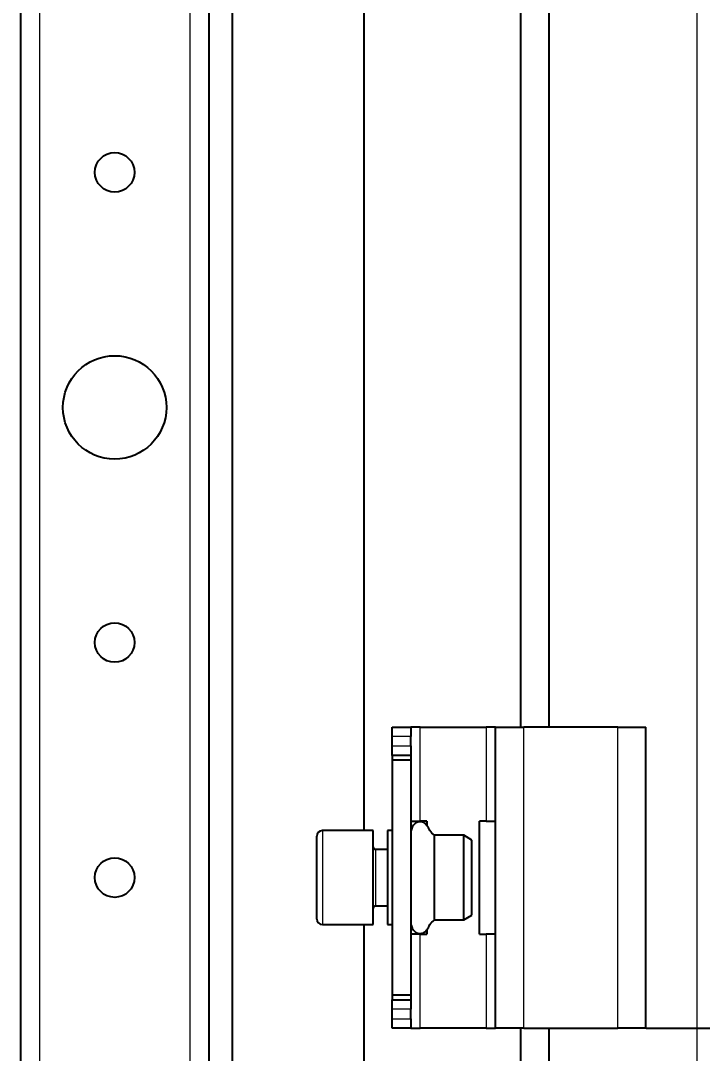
# Model space of a CAD drawing. Header units: millimetres. Extents: x -165 to 1228, y -811 to 1017.
# Drawn here: x 1037.6 to 1110.1, y -579.5 to -469.7 of the extents above; entities that cross this region are included whole.
import ezdxf

# ---------------------------------------------------------------- set-up
doc = ezdxf.new("R2010")
doc.units = ezdxf.units.MM
doc.layers.add('FORMAT', color=7, linetype='Continuous')
doc.styles.add('SLDTEXTSTYLE0', font='TXT', dxfattribs={"width": 0.75})
doc.dimstyles.new('SLDDIMSTYLE0', dxfattribs={"dimtxt": 20, "dimasz": 10, "dimexe": 0, "dimexo": 0.0625, "dimgap": 5, "dimtad": 2, "dimdec": 1, "dimrnd": 1e-09, "dimzin": 12, "dimdsep": 46, "dimtxsty": 'SLDTEXTSTYLE0', "dimsah": 1, "dimcen": 0.09, "dimadec": 0, "dimazin": 3, "dimtfac": 1, "dimtofl": 0, "dimtmove": 0, "dimatfit": 3, "dimfxl": 0, "dimfrac": 2, "dimtolj": 1, "dimtzin": 12, "dimarcsym": 0})

# ---------------------------------------------------------------- blocks, each defined once
blk = doc.blocks.new('_D_5')
at = {"layer": 'FORMAT'}
for p, q in [((1104.07, 755.14), (1227.07, 755.14)), ((1226.07, 755.14), (1226.07, -576.86)), ((1104.07, -576.86), (1227.07, -576.86))]:
    blk.add_line(p, q, dxfattribs=at)
for points in [[(1226.07, 755.14), (1224.53, 745.14), (1227.6, 745.14)], [(1226.07, -576.86), (1227.6, -566.86), (1224.53, -566.86)]]:
    blk.add_solid(points, dxfattribs=at)
at = {"layer": 'FORMAT', "insert": (1200.28, 59.58), "char_height": 20, "attachment_point": 1, "rotation": 90, "style": 'SLDTEXTSTYLE0'}
blk.add_mtext('1332', dxfattribs=at)

msp = doc.modelspace()

# ---------------------------------------------------------------- linework, layer by layer
at = {"color": 8, "linetype": 'Continuous', "lineweight": 18}
for p, q in [((1109.46, 864.04), (1109.46, -685.76)), ((1039.56, 806.64), (1039.56, -628.36)), ((1055.56, 806.64), (1055.56, -628.36)), ((1080.06, -554.86), (1080.06, -544.86)), ((1087.06, -544.86), (1087.06, -554.86)), ((1091.06, -576.86), (1091.06, -544.86)), ((1101.06, -576.86), (1101.06, -544.86)), ((1079.06, -545.86), (1077.06, -545.86)), ((1077.06, -546.86), (1079.06, -546.86)), ((1069.66, -555.86), (1069.66, -563.42)), ((1075.31, -557.86), (1075.31, -563.86)), ((1069.66, -563.42), (1069.66, -565.86)), ((1080.06, -576.86), (1080.06, -566.86)), ((1087.06, -566.86), (1087.06, -576.86)), ((1079.06, -574.86), (1077.06, -574.86)), ((1077.06, -575.86), (1079.06, -575.86))]:
    msp.add_line(p, q, dxfattribs=at)
at = {"color": 7, "linetype": 'Continuous', "lineweight": 25}
for p, q in [((1060.06, 833.64), (1060.06, -655.36)), ((1037.56, 806.64), (1037.56, -628.36)), ((1057.56, 806.64), (1057.56, -628.36)), ((1074.06, -236.04), (1074.06, -555.86)), ((1090.76, -544.86), (1090.76, -236.36)), ((1093.76, -544.86), (1093.76, -236.36)), ((1077.06, -544.86), (1079.06, -544.86)), ((1077.06, -545.86), (1077.06, -544.86)), ((1079.06, -544.86), (1079.06, -545.86)), ((1080.06, -544.86), (1079.06, -544.86)), ((1080.06, -544.86), (1087.06, -544.86)), ((1088.06, -544.86), (1087.06, -544.86)), ((1088.06, -576.86), (1088.06, -544.86)), ((1088.06, -544.86), (1091.06, -544.86)), ((1101.06, -544.86), (1091.06, -544.86)), ((1101.06, -544.86), (1104.06, -544.86)), ((1104.06, -576.86), (1104.06, -544.86)), ((1077.06, -546.86), (1077.06, -545.86)), ((1077.06, -547.86), (1077.06, -546.86)), ((1079.06, -546.86), (1079.06, -545.86)), ((1079.06, -546.86), (1079.06, -547.86)), ((1079.06, -547.86), (1077.06, -547.86)), ((1077.06, -547.86), (1077.06, -548.36)), ((1079.06, -547.86), (1079.06, -548.36)), ((1079.06, -548.36), (1077.06, -548.36)), ((1077.06, -548.36), (1077.06, -573.36)), ((1079.06, -548.36), (1079.06, -573.36)), ((1079.06, -554.86), (1080.06, -554.86)), ((1080.76, -554.86), (1080.06, -554.86)), ((1080.76, -554.86), (1080.76, -555.31)), ((1086.36, -566.86), (1086.36, -554.86)), ((1087.06, -554.86), (1086.36, -554.86)), ((1087.06, -554.86), (1088.06, -554.86)), ((1069.06, -563.11), (1069.06, -556.46)), ((1075.06, -555.86), (1069.66, -555.86)), ((1075.06, -563.42), (1075.06, -555.86)), ((1077.06, -555.86), (1076.56, -555.86)), ((1076.56, -555.86), (1076.56, -557.07)), ((1084.69, -556.36), (1081.56, -556.36)), ((1081.56, -565.36), (1081.56, -556.36)), ((1085.56, -556.86), (1084.69, -556.36)), ((1084.69, -565.36), (1084.69, -556.36)), ((1076.56, -557.07), (1076.56, -565.86)), ((1085.56, -564.86), (1085.56, -556.86)), ((1076.56, -557.86), (1075.31, -557.86)), ((1069.06, -565.26), (1069.06, -563.11)), ((1075.06, -565.86), (1075.06, -563.42)), ((1075.31, -563.86), (1076.56, -563.86)), ((1081.56, -565.36), (1084.69, -565.36)), ((1084.69, -565.36), (1085.56, -564.86)), ((1069.66, -565.86), (1075.06, -565.86)), ((1074.06, -565.86), (1074.06, -585.69)), ((1076.56, -565.86), (1077.06, -565.86)), ((1080.76, -566.41), (1080.76, -566.86)), ((1080.06, -566.86), (1079.06, -566.86)), ((1080.06, -566.86), (1080.76, -566.86)), ((1086.36, -566.86), (1087.06, -566.86)), ((1088.06, -566.86), (1087.06, -566.86)), ((1079.06, -573.36), (1077.06, -573.36)), ((1077.06, -573.36), (1077.06, -573.86)), ((1077.06, -574.86), (1077.06, -573.86)), ((1077.06, -573.86), (1079.06, -573.86)), ((1079.06, -573.36), (1079.06, -573.86)), ((1079.06, -573.86), (1079.06, -574.86)), ((1077.06, -575.86), (1077.06, -574.86)), ((1079.06, -575.86), (1079.06, -574.86)), ((1077.06, -576.86), (1077.06, -575.86)), ((1079.06, -575.86), (1079.06, -576.86)), ((1079.06, -576.86), (1077.06, -576.86)), ((1079.06, -576.86), (1080.06, -576.86)), ((1087.06, -576.86), (1080.06, -576.86)), ((1087.06, -576.86), (1088.06, -576.86)), ((1091.06, -576.86), (1088.06, -576.86)), ((1090.76, -584.16), (1090.76, -576.86)), ((1091.06, -576.86), (1101.06, -576.86)), ((1093.76, -584.16), (1093.76, -576.86)), ((1104.06, -576.86), (1101.06, -576.86))]:
    msp.add_line(p, q, dxfattribs=at)
for centre, radius in [((1047.56, -485.86), 2.1), ((1047.56, -510.86), 5.5), ((1047.56, -535.86), 2.1), ((1047.56, -560.86), 2.1)]:
    msp.add_circle(centre, radius, dxfattribs=at)
for centre, radius, start, end in [((1069.66, -556.46), 0.6, 90, 180), ((1075.31, -557.61), 0.25, 180, 270), ((1075.31, -564.11), 0.25, 90, 180), ((1069.66, -565.26), 0.6, 180, 270)]:
    msp.add_arc(centre, radius, start, end, dxfattribs=at)
for points, knots in [([(1081.56, -556.36), (1081.39, -556.21), (1081.04, -555.9), (1080.84, -555.33), (1080.48, -555.03), (1080.14, -554.9), (1079.78, -554.93), (1079.44, -555.12), (1079.18, -555.48), (1079.1, -555.78), (1079.06, -555.93)], [0, 0, 0, 0, 0.185676, 0.371025, 0.466937, 0.562172, 0.656347, 0.751553, 0.873842, 1, 1, 1, 1]), ([(1079.06, -565.79), (1079.1, -565.94), (1079.18, -566.24), (1079.44, -566.6), (1079.78, -566.79), (1080.14, -566.82), (1080.48, -566.69), (1080.84, -566.39), (1081.04, -565.82), (1081.39, -565.51), (1081.56, -565.36)], [0, 0, 0, 0, 0.126158, 0.248447, 0.343653, 0.437828, 0.533063, 0.628975, 0.814324, 1, 1, 1, 1])]:
    msp.add_open_spline(points, degree=3, knots=knots, dxfattribs=at)

# ---------------------------------------------------------------- dimensions: what is measured, and where the dimension line sits
at = {"layer": 'FORMAT'}
dim = msp.add_linear_dim(base=(1226.07, -576.86), p1=(1104.06, 755.14), p2=(1104.06, -576.86), angle=90, dimstyle='SLDDIMSTYLE0', dxfattribs=at)
dim.commit()
dim.dimension.update_dxf_attribs({"geometry": '_D_5', "text_midpoint": (1226.07, 89.14), "dimtype": 160})

doc.saveas('drawing.dxf')
